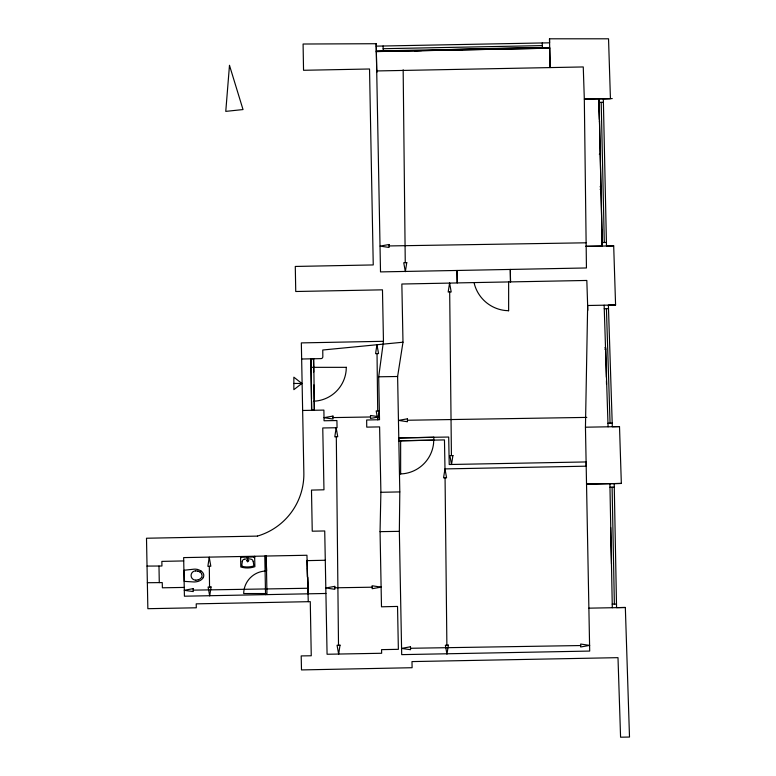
<?xml version="1.0" encoding="UTF-8"?>
<svg xmlns="http://www.w3.org/2000/svg" width="776" height="776" viewBox="0 0 776 776"><rect width="100%" height="100%" fill="white"/><g stroke="black" fill="none" stroke-linecap="round" stroke-linejoin="round"><path stroke-width="1.16" d="M615.581 304.978L587.655 305.501L585.453 427.207L589.692 651.074L401.696 654.634L399.349 531.347L399.805 491.916L397.613 376.496L402.986 342.216L401.852 284.016L457.248 282.949L457.025 270.465L586.443 267.962L584.318 99.115L583.261 66.949L376.729 70.946L376.35 51.575L549.738 48.18L550.116 67.561L549.505 38.8L608.539 38.8L610.431 98.591L603.321 98.736L606.492 246.021L613.69 245.866L615.581 304.978L608.384 305.123L612.322 426.751L619.51 426.596L621.333 483.438L614.214 483.584L616.561 607.627L625.34 607.482L629.501 737.045L620.577 737.2L617.997 657.66L411.988 661.588L412.105 667.719L301.495 669.921L301.195 655.914L311.254 655.768L310.274 601.652L196.221 603.844L196.299 607.783L147.857 608.694L146.499 538.234L257.448 536.109M302.63 410.475L323.893 410.097L324.048 420.767L336.91 420.543L337.065 427.731L322.758 427.964L323.97 489.792L311.486 490.092L312.243 531.191L324.727 530.968L327.074 654.255L381.647 653.266L381.569 649.638L398.369 649.328L397.535 606.425L381.491 606.803L380.056 531.647L380.89 492.294L379.6 426.897L366.738 427.13L366.66 420.01L379.522 419.709L378.688 376.796L383.46 341.304L382.471 289.836L295.743 291.504L295.287 266.449L373.246 264.936L369.531 68.996L303.542 70.286L303.086 44.019L376.195 43.718L376.37 52.108M346.3 367.3L346.125 370.734A33.892 33.892 0 0 1 316.249 401.008L313.96 401.173M398.825 437.955L433.862 437.266L398.825 437.955L398.835 440.826L444.464 439.914L444.988 468.908L446.578 477.832L443.552 477.832L444.988 468.908L586.21 466.182L586.142 461.943L449.226 464.514L448.693 437.043L433.862 437.266L433.571 443.503A34.27 34.27 0 0 1 403.966 473.661L400.571 473.961M241.782 565.626L242.238 561.688M301.874 383.46L293.852 389.668L293.852 377.175L301.874 383.46L293.852 383.46M402.986 342.216L322.758 350.005L322.835 356.747A1.891 1.891 0 0 1 321.099 358.609L301.651 359.016M265.77 571.01L263.52 571.204A22.863 22.863 0 0 0 243.829 591.283L243.674 593.543L266.226 593.553M265.091 571.078L266.527 571L266.246 556.033L264.791 556.062L265.547 594.688M398.825 440.826L433.862 440.147M607.938 423.269L612.245 423.114M453.485 50.062L462.292 49.868M599.334 154.24L600.226 154.22M600.052 186.774L600.944 186.754M600.11 189.276L601.002 189.257M604.824 347.803L605.716 347.784L606.366 377.185M604.853 349.229L605.746 349.21M383.16 48.713L542.317 45.609M376.302 50.935L549.689 47.549A142.784 3.735 -1.6 0 0 436.985 50.042M610.431 98.591L584.318 99.115L599.004 98.814L602.254 246.099L585.754 246.254M621.333 483.438L586.52 484.117L609.897 483.661L612.312 607.715M380.89 492.294L399.805 491.916M253.665 557.003L241.549 557.226A1.018 1.018 0 0 0 240.57 558.274M183.718 560.932L161.864 561.387L161.932 566.005L147.013 566.082M307.092 560.631L325.338 560.253M376.195 46.143L549.583 42.816L549.505 38.8M376.341 51.517L549.738 48.18M598.286 98.853L612.245 98.591M602.186 242.539L606.425 242.461M585.764 246.399L613.69 245.866M383.46 341.304L301.34 342.895L303.843 472.535A64.534 64.534 0 0 1 257.438 536.08M585.453 427.207L619.51 426.596M609.79 483.671L614.447 483.584M609.975 487.221L614.214 487.144M325.939 593.475L184.416 596.201L183.66 557.605L306.947 555.257L308.256 601.691M588.935 608.161L625.34 607.482M599.082 102.374L603.388 102.296M604.223 308.761L608.539 308.683M332.982 417.595L370.521 416.984M184.242 587.422L162.388 587.801L162.242 582.582L147.333 582.727M193.195 590.148L308.528 588.247M334.795 587.801L372.179 587.199M612.177 604.145L616.483 604.077M389.057 245.944L586.006 242.801M378.688 376.796L397.613 376.496M407.449 420.243L586.811 417.401M380.056 531.647L399.349 531.347M410.553 648.27L580.69 645.545M310.953 367.339L311.564 410.329L314.435 410.252L313.834 367.339L313.679 358.784L310.807 358.832L310.953 367.339L346.377 367.339M246.477 560.708L248.892 560.708M508.571 310.72L505.05 310.487A36.006 36.006 0 0 1 474.194 283.269M253.209 561.465L253.81 565.403L253.345 566.092A21.301 21.301 0 0 1 242.296 566.383L241.705 565.655M266.983 594.61L266.226 556.033L266.527 571M308.024 593.553L307.771 585.57M307.956 591.768L307.994 592.757M604.145 305.201L608.083 426.829M587.81 310.322L586.821 280.456L457.2 282.91L457.025 270.465L380.512 271.901L376.195 43.718M606.425 308.761L610.052 423.192M542.24 42.961L542.395 48.335M383.082 45.988L383.228 51.361M610.673 527.457L611.478 563.919M601.196 102.374L604.3 242.461M606.444 380.715L606.522 384.246M599.431 119.552L598.946 98.843L599.421 119.863M599.45 120.522L599.479 121.628M599.46 120.755L602.254 246.099L601.904 230.016M376.748 70.082L376.796 72.478M254.644 556.247L254.877 566.684A22.3 22.3 0 0 1 240.793 566.984L240.57 556.547M612.099 487.144L614.369 604.077M510.53 281.969L510.307 269.408L510.482 281.853M313.504 358.793L313.717 372.024M310.982 358.832L311.554 398.971M158.983 566.082L159.284 582.66M314.261 410.252L313.882 384.915M311.583 401.318L311.739 410.3M377.029 353.643L377.708 410.931M307.422 568.886L307.374 564.792M449.682 291.96L451.419 455.58M445.065 477.832L446.879 645.244M403.161 69.791L405.256 262.666M336.309 436.743L338.501 645.244M209.316 566.237L209.539 586.966M307.374 564.54L307.345 560.631M508.639 281.746L508.639 310.807M400.639 440.749L400.639 474.049M247.68 559.496L247.68 561.921M307.248 560.243A65.203 3.793 88.8 0 0 307.471 577.228A65.203 3.861 88.8 0 1 307.345 568.73M308.043 591.428A65.203 3.637 88.8 0 1 307.655 577.228A65.203 3.647 88.8 0 0 307.8 585.492M414.694 50.838A142.784 3.735 -1.6 0 1 421.62 50.576M253.606 556.925A1.018 1.018 0 0 1 254.644 557.925M244.353 559.292A13.871 13.871 0 0 1 250.939 559.147A2.832 2.832 0 0 1 253.17 561.417M242.18 561.62A2.832 2.832 0 0 1 244.294 559.205M203.166 577.645A4.278 4.278 0 0 0 203.079 573.076A7.459 7.459 0 0 0 200.829 570.855M203.166 577.703A7.44 7.44 0 0 1 200.984 579.992A10.641 10.641 0 0 1 198.025 581.399A14.977 14.977 0 0 1 194.116 581.971L184.261 581.37L184.106 570.244L193.874 569.186A11.145 11.145 0 0 1 197.463 569.448M195.814 580.157A4.656 4.656 0 0 1 191.08 575.588A4.656 4.656 0 0 1 195.639 570.855M195.668 570.942A6.334 6.334 0 0 1 197.929 571.175M197.929 571.126A7.149 7.149 0 0 1 200.111 572.184M200.169 572.164A5.005 5.005 0 0 1 201.585 573.726M201.566 573.736A3.511 3.511 0 0 1 201.634 577.16A5.025 5.025 0 0 1 200.247 578.731A6.47 6.47 0 0 1 198.278 579.759M198.336 579.74A8.361 8.361 0 0 1 195.891 580.157M197.453 569.458A11.805 11.805 0 0 1 200.848 570.913M246.933 560.592C248.019 563.143 249.009 558.477 246.943 560.524M247.156 557.75L247.981 557.876L247.166 557.711M229.483 65.368L225.767 111.375L243.024 109.561L229.483 65.368M209.239 557.304L207.871 566.305L210.829 566.237L209.239 557.304M211.053 586.966L209.695 595.9L208.104 587.044L211.053 586.966M336.154 427.809L334.795 436.82L337.744 436.743L336.154 427.809M376.952 344.631L375.584 353.643L378.542 353.565L376.952 344.631M340.014 645.166L338.656 654.178L337.065 645.244L340.014 645.166M379.144 410.931L377.786 419.865L376.195 410.931L379.144 410.931M406.769 262.666L405.334 271.678L403.743 262.744L406.769 262.666M449.605 283.027L448.169 292.038L451.195 291.96L449.605 283.027M452.932 455.58L451.496 464.514L449.905 455.58L452.932 455.58M448.392 645.166L446.957 654.178L445.366 645.244L448.392 645.166M193.195 588.635L184.261 590.303L193.273 591.584L193.195 588.635M410.475 646.757L401.551 648.426L410.553 649.706L410.475 646.757M389.057 244.508L380.133 246.099L389.057 247.457L389.057 244.508M332.982 416.082L324.048 417.672L332.982 419.03L332.982 416.082M379.445 416.838L370.521 418.429L370.521 415.47L379.445 416.838M407.449 418.807L398.524 420.388L407.449 421.756L407.449 418.807M334.795 586.365L325.862 587.956L334.795 589.314L334.795 586.365M381.113 587.122L372.179 588.712L372.111 585.764L381.113 587.122M589.615 645.399L580.69 646.99L580.69 644.032L589.615 645.399"/></g></svg>
